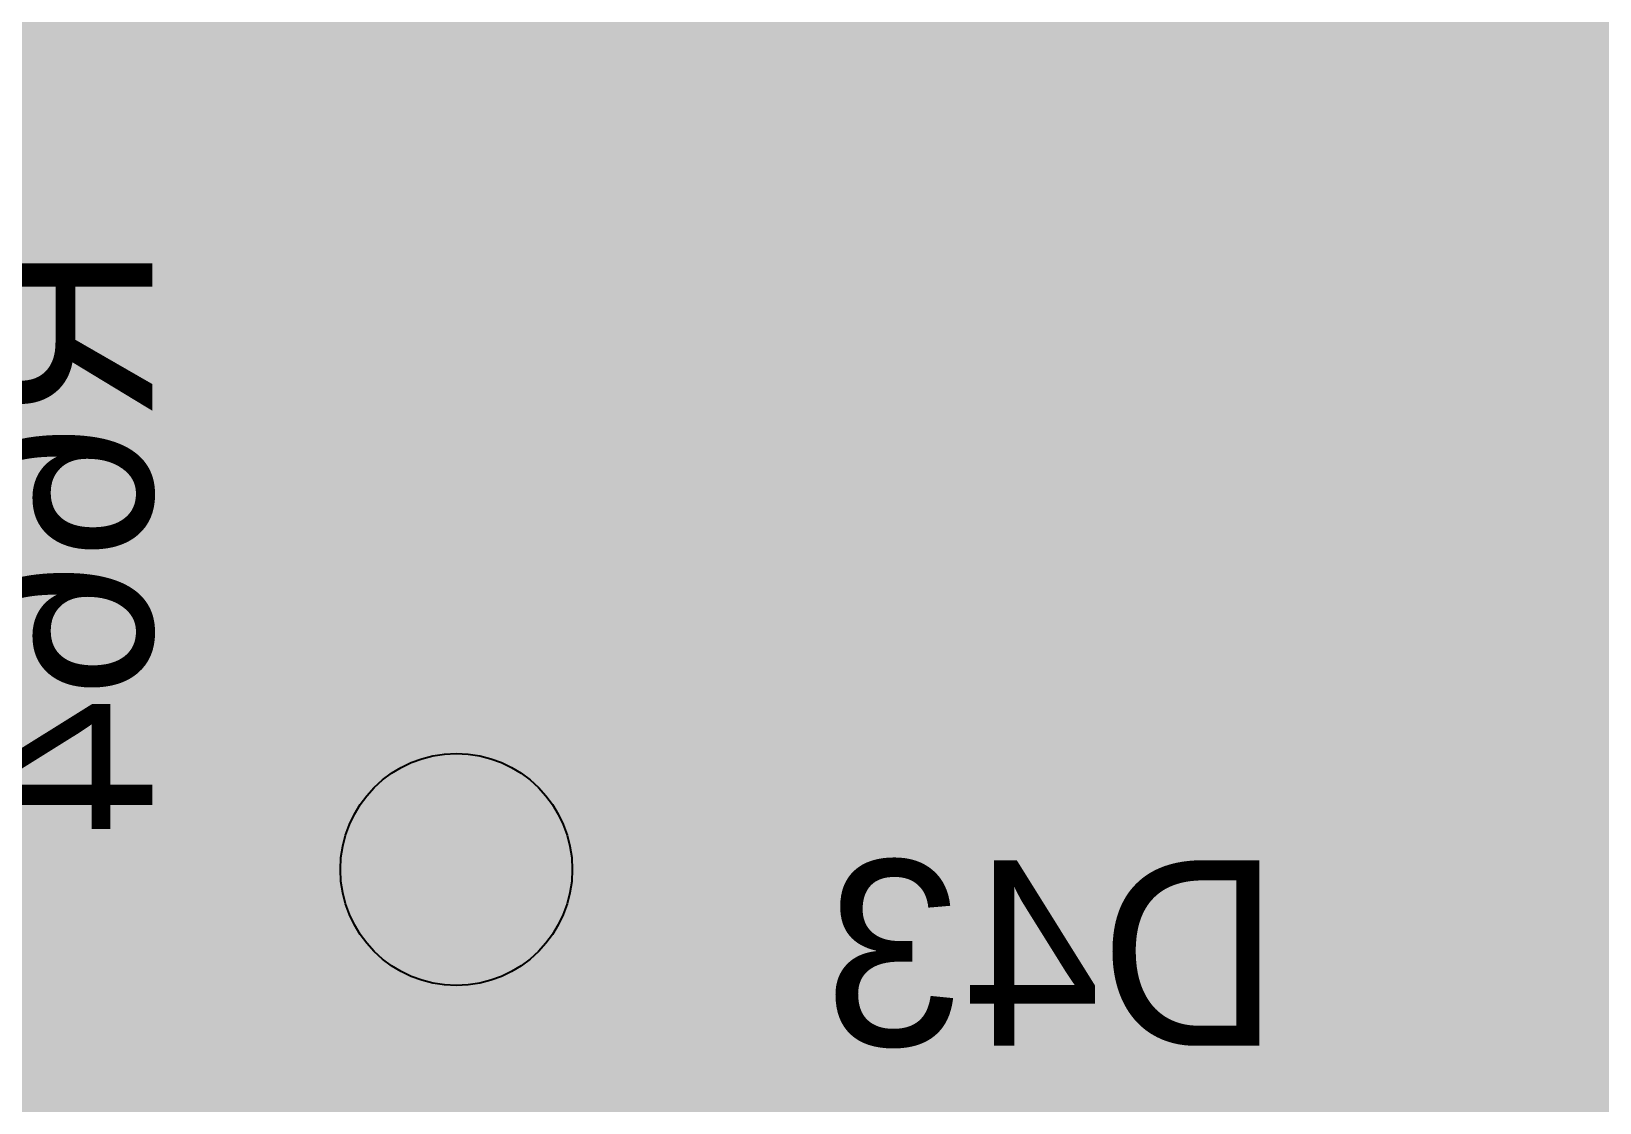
# Model space of a CAD drawing. Extents: x -28 to 199, y -61 to 255.
# Drawn here: x 40.92 to 47.68, y 175 to 179.61 of the extents above; entities that cross this region are included whole.
import ezdxf
from ezdxf.enums import TextEntityAlignment as Align

# ---------------------------------------------------------------- set-up
doc = ezdxf.new("R2010")
doc.units = 0
doc.header["$MEASUREMENT"] = 0
for name, color, linetype in [('ASSEMBLY_PART_NUMBERS_BTM', 191, 'CONTINUOUS'), ('ASSEMBLY_PART_NUMBERS_TOP', 102, 'CONTINUOUS'), ('ASSEMBLY_REF_DES_TOP', 102, 'CONTINUOUS'), ('DRILL_DRAWING', 21, 'CONTINUOUS'), ('GENERATED_SILKSCREEN_BTM', 255, 'CONTINUOUS'), ('GENERATED_SILKSCREEN_TOP', 140, 'CONTINUOUS'), ('MOUNTING_HOLES_LAYER_2', 42, 'CONTINUOUS'), ('MOUNTING_HOLES_LAYER_3', 42, 'CONTINUOUS'), ('MOUNTING_HOLES_LAYER_BOT21', 42, 'CONTINUOUS'), ('MOUNTING_HOLES_LAYER_TOP', 42, 'CONTINUOUS'), ('PLANE_DATA_LAYER_BOTTOM', 10, 'CONTINUOUS'), ('PLANE_DATA_LAYER_TOP', 150, 'CONTINUOUS'), ('PLANE_SHAPES_LAYER_2', 230, 'CONTINUOUS'), ('PLANE_SHAPES_LAYER_3', 81, 'CONTINUOUS'), ('PLANE_SHAPES_LAYER_BOTTOM', 10, 'CONTINUOUS'), ('PLANE_SHAPES_LAYER_TOP', 150, 'CONTINUOUS'), ('SILKSCREEN_REF_DES_BTM', 211, 'CONTINUOUS'), ('SILKSCREEN_REF_DES_TOP', 150, 'CONTINUOUS'), ('TRACES_LAYER_BOTTOM', 10, 'CONTINUOUS'), ('TRACES_LAYER_TOP', 150, 'CONTINUOUS')]:
    doc.layers.add(name, color=color, linetype=linetype)
doc.styles.add('VERDANA', font='verdana.TTF')
doc.styles.add('VERIBEST_GERBER_0', font='txt')

msp = doc.modelspace()

# ---------------------------------------------------------------- hatches: boundary and pattern name
at = {"layer": 'MOUNTING_HOLES_LAYER_2'}
h = msp.add_hatch(color=256, dxfattribs=at)
edge = h.paths.add_edge_path()
edge.add_arc((42.75, 176), 0.5, 0, 360)
at = {"layer": 'MOUNTING_HOLES_LAYER_3'}
h = msp.add_hatch(color=256, dxfattribs=at)
edge = h.paths.add_edge_path()
edge.add_arc((42.75, 176), 0.5, 0, 360)
at = {"layer": 'MOUNTING_HOLES_LAYER_BOT21'}
h = msp.add_hatch(color=256, dxfattribs=at)
edge = h.paths.add_edge_path()
edge.add_arc((42.75, 176), 0.5, 0, 360)
at = {"layer": 'MOUNTING_HOLES_LAYER_TOP'}
h = msp.add_hatch(color=256, dxfattribs=at)
edge = h.paths.add_edge_path()
edge.add_arc((42.75, 176), 0.5, 0, 360)
at = {"layer": 'PLANE_DATA_LAYER_BOTTOM'}
h = msp.add_hatch(color=256, dxfattribs=at)
h.paths.add_polyline_path([(65.75, 160.0762, -0.4142136), (65.6738, 160), (52.4762, 160, -0.4142136), (52.4, 160.0762), (52.4, 160.71715, 0.1989122), (52.25355, 161.07071), (47.36845, 165.95581, -0.19891), (47.34613, 166.00969), (47.34613, 184.1738, -0.4142136), (47.42233, 184.25), (53.4238, 184.25, -0.4142136), (53.5, 184.1738), (53.5, 179.00001, 0.4142136), (53.50001, 179), (56.6738, 179, -0.4142136), (56.75, 178.9238), (56.75, 171.75001, 0.4142136), (56.75001, 171.75), (58.4238, 171.75, -0.4142136), (58.5, 171.6738), (58.5, 165.50001, 0.4142136), (58.50001, 165.5), (65.6738, 165.5, -0.4142136), (65.75, 165.4238)], flags=0)
h.paths.add_polyline_path([(47.5, 168.25, -1), (49.5, 168.25, -1)], flags=0)
h.paths.add_polyline_path([(47.5, 172.5, -1), (49.5, 172.5, -1)], flags=0)
h.paths.add_polyline_path([(47.5, 176.75, -1), (49.5, 176.75, -1)], flags=0)
h.paths.add_polyline_path([(47.5, 182, -1), (49.5, 182, -1)], flags=0)
at = {"layer": 'PLANE_DATA_LAYER_TOP'}
h = msp.add_hatch(color=256, dxfattribs=at)
h.paths.add_polyline_path([(53.2955, 184.6738, -0.19891), (53.27318, 184.61992), (46.88546, 178.23219, 0.1989122), (46.73901, 177.87864), (46.73901, 168.79242, -0.19891), (46.71669, 168.73854), (45.54208, 167.56393, -0.1989134), (45.4882, 167.54161), (44.5762, 167.54161, -0.4142136), (44.5, 167.61781), (44.5, 170.99999, 0.4142136), (44.49999, 171), (44.3392, 171, -0.4142136), (44.263, 171.0762), (44.263, 171.0762, -0.19891), (44.28532, 171.13008), (45.58005, 172.42482, 0.1989122), (45.70453, 172.72534), (45.70453, 175.6852, 0.1989122), (45.58005, 175.98572), (39.77232, 181.79345, -0.19891), (39.75, 181.84733), (39.75, 183.45418, -0.3173928), (39.80068, 183.52598, 0.3173929), (40.1, 183.95), (40.1, 184.6738, -0.4142136), (40.1762, 184.75), (40.74999, 184.75, 0.4142136), (40.75, 184.75001), (40.75, 194.1738, -0.4142136), (40.8262, 194.25), (46.1738, 194.25, -0.4142136), (46.25, 194.1738), (46.25, 190.78867, -0.19891), (46.22768, 190.73479), (44.94645, 189.45355, 0.1989122), (44.8, 189.1), (44.8, 185.75389, -0.138574), (44.78873, 185.71401, 0.1385725), (44.7, 185.4, 1), (45.9, 185.4, 0.1385725), (45.81127, 185.71401, -0.138574), (45.8, 185.75389), (45.8, 188.86133, -0.19891), (45.82232, 188.91521), (46.11992, 189.21281, -0.668182), (46.25, 189.15893), (46.25, 184.75001, 0.4142136), (46.25001, 184.75), (53.2193, 184.75, -0.4142136), (53.2955, 184.6738)], flags=0)
h.paths.add_polyline_path([(47.5, 182, -1), (49.5, 182, -1)], flags=0)
at = {"layer": 'PLANE_SHAPES_LAYER_2'}
h = msp.add_hatch(color=256, dxfattribs=at)
h.paths.add_polyline_path([(169.5, 129.25), (149.5, 129.25), (142.25, 122), (142.25, 90.5), (147.5, 90.5), (147.5, 80), (154, 80), (154, 69.25), (131.75, 69.25), (131.75, 73.25), (121.25, 73.25), (121.25, 81), (110.5, 81), (110.5, 125.75), (106.5, 125.75), (106.5, 128.75), (93.5, 128.75), (93.5, 120.25), (91.75, 120.25), (91.75, 121.5), (80, 121.5), (80, 118.25), (73.25, 118.25), (73.25, 124.5), (67.5, 124.5), (67.5, 128), (57.75, 128), (57.75, 120.25), (55.25, 120.25), (55.25, 121.5), (47.5, 121.5), (47.5, 119), (35, 119), (35, 134.75), (32.75, 134.75), (32.75, 159.75), (29.25, 159.75), (29.25, 175.25), (22.5, 175.25), (22.5, 195.25), (17.25, 195.25), (17.25, 198), (22.5, 198), (22.5, 216.5), (40.25, 216.5), (40.25, 235.5), (54.5, 235.5), (54.5, 254), (87.25, 254), (87.25, 236.25), (86.25, 236.25), (86.25, 228.75), (81, 228.75), (81, 218.75), (95.25, 218.75), (95.25, 194.5), (87, 194.5), (87, 172), (131.1, 172), (131.1, 208.75), (115.5, 208.75), (115.5, 213.75), (106.75, 213.75), (106.75, 218.75), (110.25, 222.25), (110.25, 226.25), (142.5, 226.25), (142.5, 221.5), (160.5, 221.5), (160.5, 240.75), (169.5, 240.75)])
h.paths.add_polyline_path([(35.5, 149.5), (41.75, 149.5), (41.75, 152), (39.25, 152), (39.25, 154), (37.75, 154), (37.75, 152), (35.5, 152)], flags=16)
h.paths.add_polyline_path([(37.5, 125.75), (37.5, 128.75), (42.75, 128.75), (42.75, 125.75)], flags=16)
h.paths.add_polyline_path([(52, 127.75), (52, 130.75), (54.25, 130.75), (54.25, 127.75)], flags=16)
h.paths.add_polyline_path([(50.75, 219.5), (50.75, 226.5), (71.75, 226.5), (71.75, 219.5)], flags=16)
h.paths.add_polyline_path([(66.5, 150.75), (66.5, 177.5), (72.25, 177.5), (72.25, 150.75)], flags=16)
h.paths.add_polyline_path([(47.25, 185.25), (73, 185.25), (73, 188.25), (70.25, 188.25), (70.25, 191), (47.25, 191)], flags=16)
h.paths.add_polyline_path([(84.5, 208), (84.5, 212.75), (85, 212.75), (85, 208)], flags=16)
h.paths.add_polyline_path([(61.5, 137.25), (87.75, 137.25), (87.75, 140.5), (84.75, 140.5), (84.75, 143), (61.5, 143)], flags=16)
h.paths.add_polyline_path([(88.75, 127), (88.75, 130), (91, 130), (91, 127)], flags=16)
h.paths.add_polyline_path([(85.5, 130.25), (85.5, 132.5), (91, 132.5), (91, 130.25)], flags=16)
h.paths.add_polyline_path([(108.75, 142.25), (135.75, 142.25), (135.75, 145.75), (132.25, 145.75), (132.25, 149), (108.75, 149)], flags=16)
h.paths.add_polyline_path([(114.25, 126.75), (140.75, 126.75), (140.75, 129.75), (137.25, 129.75), (137.25, 133), (114.25, 133)], flags=16)
h.paths.add_polyline_path([(155.25, 180.25), (166.25, 180.25), (166.25, 186.25), (152.25, 186.25), (152.25, 183), (155.25, 183)], flags=16)
at = {"layer": 'PLANE_SHAPES_LAYER_3'}
h = msp.add_hatch(color=256, dxfattribs=at)
h.paths.add_polyline_path([(169.5, 129.25), (149.5, 129.25), (142.25, 122), (142.25, 90.5), (147.5, 90.5), (147.5, 80), (154, 80), (154, 69.25), (131.75, 69.25), (131.75, 73.25), (121.25, 73.25), (121.25, 81), (110.5, 81), (110.5, 125.75), (106.5, 125.75), (106.5, 128.75), (93.5, 128.75), (93.5, 120.25), (91.75, 120.25), (91.75, 121.5), (80, 121.5), (80, 118.25), (73.25, 118.25), (73.25, 124.5), (67.5, 124.5), (67.5, 127.75), (58.25, 127.75), (58.25, 130.25), (88.75, 130.25), (88.75, 127), (91, 127), (91, 132.5), (55, 132.5), (55, 131.25), (52, 131.25), (52, 127.75), (55, 127.75), (55, 127.25), (57.75, 127.25), (57.75, 120.25), (55.25, 120.25), (55.25, 121.5), (47.5, 121.5), (47.5, 119), (35, 119), (35, 134.75), (32.75, 134.75), (32.75, 159.75), (29.25, 159.75), (29.25, 175.25), (22.5, 175.25), (22.5, 195.25), (17.25, 195.25), (17.25, 198), (22.5, 198), (22.5, 216.5), (40.25, 216.5), (40.25, 235.5), (54.5, 235.5), (54.5, 254), (87.25, 254), (87.25, 236.25), (86.25, 236.25), (86.25, 228.75), (81, 228.75), (81, 218.75), (95.25, 218.75), (95.25, 194.5), (87, 194.5), (87, 172), (131.1, 172), (131.1, 208.75), (115.5, 208.75), (115.5, 213.75), (106.75, 213.75), (106.75, 218.75), (110.25, 222.25), (110.25, 226.25), (142.5, 226.25), (142.5, 221.5), (160.5, 221.5), (160.5, 240.75), (169.5, 240.75)])
h.paths.add_polyline_path([(35.5, 149.5), (41.75, 149.5), (41.75, 152), (39.25, 152), (39.25, 154), (37.75, 154), (37.75, 152), (35.5, 152)], flags=16)
h.paths.add_polyline_path([(37.5, 125.75), (37.5, 128.75), (42.75, 128.75), (42.75, 125.75)], flags=16)
h.paths.add_polyline_path([(50.75, 219.5), (50.75, 226.5), (71.75, 226.5), (71.75, 219.5)], flags=16)
h.paths.add_polyline_path([(66.5, 150.75), (66.5, 177.5), (72.25, 177.5), (72.25, 150.75)], flags=16)
h.paths.add_polyline_path([(47.25, 185.25), (73, 185.25), (73, 188.25), (70.25, 188.25), (70.25, 191), (47.25, 191)], flags=16)
h.paths.add_polyline_path([(84.5, 208), (84.5, 212.75), (85, 212.75), (85, 208)], flags=16)
h.paths.add_polyline_path([(61.5, 137.25), (87.75, 137.25), (87.75, 140.5), (84.75, 140.5), (84.75, 143), (61.5, 143)], flags=16)
h.paths.add_polyline_path([(108.75, 142.25), (135.75, 142.25), (135.75, 145.75), (132.25, 145.75), (132.25, 149), (108.75, 149)], flags=16)
h.paths.add_polyline_path([(114.25, 126.75), (140.75, 126.75), (140.75, 129.75), (137.25, 129.75), (137.25, 133), (114.25, 133)], flags=16)
h.paths.add_polyline_path([(155.25, 180.25), (166.25, 180.25), (166.25, 186.25), (152.25, 186.25), (152.25, 183), (155.25, 183)], flags=16)
at = {"layer": 'PLANE_SHAPES_LAYER_TOP'}
msp.add_hatch(color=256, dxfattribs=at).paths.add_polyline_path([(70.5, 178), (66.25, 178), (66.25, 171), (39.75, 171), (39.75, 184.75), (70.5, 184.75)], flags=0)

# ---------------------------------------------------------------- linework, layer by layer
at = {"layer": 'GENERATED_SILKSCREEN_BTM', "const_width": 0.15}
for points in [[(40.6528, 178.5928), (41.4208, 178.5928), (41.4272, 178.5912), (41.4312, 178.5872), (41.4336, 178.5824), (41.4344, 178.5768), (41.4336, 178.5704), (41.4312, 178.5648), (41.4272, 178.5608), (41.4208, 178.5592), (41.0528, 178.5592), (41.0528, 178.1832), (41.4256, 178.052), (41.4312, 178.0488), (41.4344, 178.0432), (41.4352, 178.0368), (41.4336, 178.032), (41.4312, 178.0272), (41.4264, 178.0232), (41.4216, 178.0208), (41.4152, 178.0224), (41.0424, 178.1536), (40.9408, 178.0256)], [(40.6696, 178.5592), (40.6696, 178.176), (40.7704, 178.052), (40.9192, 178.052), (41.0208, 178.176), (41.0208, 178.5592), (40.6696, 178.5592)], [(40.9408, 178.0256), (40.9392, 178.0232), (40.9352, 178.0224), (40.9312, 178.02), (40.9272, 178.02), (40.7624, 178.02)], [(40.7704, 177.8032), (41.0576, 177.8032), (40.9688, 177.6944), (40.968, 177.6912), (40.9672, 177.6896), (40.9672, 177.6888), (40.9664, 177.6888), (40.9656, 177.6848), (40.9656, 177.4152), (40.9664, 177.412), (40.9672, 177.4112), (40.9672, 177.4104), (40.968, 177.408), (40.9688, 177.4048), (41.0776, 177.2704), (41.08, 177.2696), (41.0808, 177.268), (41.0816, 177.2672), (41.0832, 177.2672), (41.0888, 177.2656), (41.0912, 177.2648), (41.3112, 177.2648), (41.3152, 177.2656), (41.3184, 177.2672), (41.3216, 177.268), (41.324, 177.2704), (41.4336, 177.4048), (41.4352, 177.4088), (41.436, 177.4096), (41.436, 177.4112), (41.4368, 177.4128), (41.4368, 177.4136), (41.4368, 177.4152), (41.4368, 177.6848), (41.436, 177.688), (41.4352, 177.6912), (41.4336, 177.6944), (41.324, 177.8288), (41.3224, 177.8304), (41.3216, 177.832), (41.3192, 177.8336), (41.3136, 177.8352), (41.3112, 177.836), (40.7624, 177.836)], [(41.0992, 177.8032), (41.3032, 177.8032), (41.404, 177.68), (41.404, 177.4216), (41.3032, 177.2968), (41.0992, 177.2968), (40.9976, 177.4216), (40.9976, 177.68), (41.0992, 177.8032)], [(40.7704, 177.0472), (41.0576, 177.0472), (40.9688, 176.9384), (40.968, 176.9352), (40.9672, 176.9336), (40.9672, 176.9328), (40.9664, 176.9328), (40.9656, 176.9288), (40.9656, 176.6592), (40.9664, 176.656), (40.9672, 176.6552), (40.9672, 176.6544), (40.968, 176.652), (40.9688, 176.6488), (41.0776, 176.5144), (41.08, 176.5136), (41.0808, 176.512), (41.0816, 176.5112), (41.0832, 176.5112), (41.0888, 176.5096), (41.0912, 176.5088), (41.3112, 176.5088), (41.3152, 176.5096), (41.3184, 176.5112), (41.3216, 176.512), (41.324, 176.5144), (41.4336, 176.6488), (41.4352, 176.6528), (41.436, 176.6536), (41.436, 176.6552), (41.4368, 176.6568), (41.4368, 176.6576), (41.4368, 176.6592), (41.4368, 176.9288), (41.436, 176.932), (41.4352, 176.9352), (41.4336, 176.9384), (41.324, 177.0728), (41.3224, 177.0744), (41.3216, 177.076), (41.3192, 177.0776), (41.3136, 177.0792), (41.3112, 177.08), (40.7624, 177.08)], [(41.0992, 177.0472), (41.3032, 177.0472), (41.404, 176.924), (41.404, 176.6656), (41.3032, 176.5408), (41.0992, 176.5408), (40.9976, 176.6656), (40.9976, 176.924), (41.0992, 177.0472)], [(40.664, 175.8344), (41.1496, 176.32), (41.1544, 176.3232), (41.1592, 176.3248), (41.164, 176.324), (41.1696, 176.3208), (41.1736, 176.3192), (41.176, 176.316), (41.1776, 176.3128), (41.1784, 176.3088), (41.1784, 175.8384), (41.4208, 175.8384)], [(41.1456, 176.2688), (40.716, 175.8384), (41.1456, 175.8384), (41.1456, 176.2688)], [(45.3812, 175.5176), (44.9508, 175.9464), (44.9508, 175.5176), (45.3812, 175.5176)], [(44.5388, 175.2296), (44.674, 175.3392), (44.6764, 175.3408), (44.678, 175.3432), (44.6788, 175.3456), (44.6788, 175.348), (44.678, 175.3536), (44.6748, 175.3592), (44.6708, 175.3632), (44.666, 175.3664), (44.6604, 175.3672), (44.6548, 175.3656), (44.5244, 175.2592), (44.266, 175.2592), (44.1412, 175.36), (44.1412, 175.5088), (44.2644, 175.6104), (44.3972, 175.6104), (44.4036, 175.612), (44.4076, 175.6152), (44.41, 175.6208), (44.4108, 175.6264), (44.41, 175.632), (44.4076, 175.6368), (44.4036, 175.6408), (44.3972, 175.6424), (44.2644, 175.6424), (44.1412, 175.744), (44.1412, 175.8928), (44.266, 175.9936), (44.5244, 175.9936), (44.6548, 175.8872), (44.6604, 175.8856), (44.666, 175.8864), (44.6708, 175.8888), (44.6748, 175.8936), (44.678, 175.8984), (44.6788, 175.904), (44.6788, 175.9072), (44.678, 175.9096), (44.6764, 175.912), (44.674, 175.9136), (44.5388, 176.0232), (44.5364, 176.024), (44.534, 176.0248), (44.5332, 176.0256), (44.53, 176.0264), (44.2604, 176.0264), (44.2564, 176.0256), (44.2548, 176.0248), (44.2532, 176.024), (44.25, 176.0232), (44.1148, 175.9136), (44.1124, 175.9096), (44.1116, 175.9064), (44.11, 175.904), (44.1092, 175.9008), (44.1092, 175.736), (44.11, 175.7336), (44.1116, 175.728), (44.1124, 175.724), (44.1148, 175.7224), (44.2324, 175.6264), (44.1148, 175.5304), (44.114, 175.5288), (44.1124, 175.5272), (44.1116, 175.5264), (44.1116, 175.5248), (44.11, 175.5192), (44.1092, 175.5168), (44.1092, 175.352), (44.11, 175.348), (44.1116, 175.3448), (44.1124, 175.3416), (44.1148, 175.3392), (44.25, 175.2296), (44.2532, 175.228), (44.254, 175.2272), (44.2564, 175.2272), (44.2572, 175.2264), (44.258, 175.2264), (44.2604, 175.2264), (44.53, 175.2264), (44.5332, 175.2272), (44.5364, 175.228), (44.5388, 175.2296)], [(44.9508, 175.2424), (44.95, 175.236), (44.946, 175.232), (44.9404, 175.2296), (44.9348, 175.2288), (44.9292, 175.2296), (44.9244, 175.232), (44.9204, 175.236), (44.9188, 175.2424), (44.9188, 175.4848), (44.8812, 175.4848), (44.8756, 175.4864), (44.8708, 175.4896), (44.8684, 175.4952), (44.8676, 175.5008), (44.8684, 175.5072), (44.8708, 175.5128), (44.8756, 175.5168), (44.8812, 175.5176), (44.9188, 175.5176), (44.9188, 175.988), (44.9196, 175.992), (44.922, 175.9952), (44.9252, 175.9984), (44.9292, 176.0008), (44.934, 176.0024), (44.9388, 176.0032), (44.9428, 176.0024), (44.9468, 175.9992), (45.4324, 175.5136), (45.4356, 175.5088), (45.4372, 175.504), (45.4364, 175.4992), (45.4332, 175.4936), (45.4316, 175.4896), (45.4284, 175.4872), (45.4252, 175.4856), (45.4212, 175.4848), (44.9508, 175.4848), (44.9508, 175.2424)], [(45.762, 176.0232), (45.766, 176.0248), (45.7692, 176.0256), (45.7724, 176.0264), (46.1772, 176.0264), (46.1828, 176.0248), (46.1876, 176.0208), (46.1916, 176.016), (46.1932, 176.0104), (46.1932, 175.2424), (46.1916, 175.236), (46.1876, 175.232), (46.1828, 175.2272), (46.1772, 175.2264), (45.7724, 175.2264), (45.7692, 175.2264), (45.7676, 175.2272), (45.766, 175.228), (45.762, 175.2296), (45.6268, 175.3392), (45.6244, 175.3424), (45.6236, 175.344), (45.622, 175.348), (45.6212, 175.352), (45.6212, 175.9008), (45.622, 175.9048), (45.6236, 175.9072), (45.6236, 175.9096), (45.6252, 175.9104), (45.626, 175.9112), (45.6268, 175.9128), (45.762, 176.0232)], [(46.1596, 175.9936), (45.778, 175.9936), (45.6532, 175.8928), (45.6532, 175.36), (45.778, 175.2592), (46.1596, 175.2592), (46.1596, 175.9936)], [(41.4208, 175.8384), (41.4272, 175.8376), (41.4312, 175.8336), (41.4336, 175.828), (41.4344, 175.8224), (41.4336, 175.8168), (41.4312, 175.812), (41.4272, 175.808), (41.4208, 175.8064), (41.1784, 175.8064), (41.1784, 175.7688), (41.1768, 175.7632), (41.1736, 175.7584), (41.168, 175.756), (41.1624, 175.7552), (41.156, 175.756), (41.1504, 175.7584), (41.1464, 175.7632), (41.1456, 175.7688), (41.1456, 175.8064), (40.6752, 175.8064)]]:
    msp.add_lwpolyline(points, dxfattribs=at)
at = {"layer": 'GENERATED_SILKSCREEN_TOP', "const_width": 0.15}
for points in [[(40.8056, 178.1696), (41.21, 178.1696), (41.216, 178.1684), (41.2184, 178.1672), (41.222, 178.166), (41.2256, 178.1648), (41.4284, 178.0004), (41.4332, 177.9944), (41.4356, 177.9848), (41.4344, 177.9776), (41.432, 177.9716), (41.4284, 177.9668), (41.4224, 177.962), (41.4164, 177.9584), (41.4104, 177.9572), (41.4044, 177.9572), (41.3996, 177.9608), (41.2016, 178.1204), (40.814, 178.1204)], [(41.924, 176.9744), (41.7224, 177.1388), (41.7164, 177.1448), (41.7152, 177.1484), (41.7152, 177.152), (41.7164, 177.1604), (41.7212, 177.1688), (41.726, 177.1748), (41.7332, 177.1796), (41.7416, 177.1808), (41.75, 177.1784), (41.9456, 177.0188), (42.3332, 177.0188), (42.5204, 177.17), (42.5204, 177.6008), (42.3572, 177.4688), (42.3524, 177.4664), (42.3512, 177.4652), (42.3476, 177.464), (42.3428, 177.464), (41.9384, 177.464), (41.9336, 177.464), (41.9264, 177.4664), (41.924, 177.4688), (41.7224, 177.632), (41.72, 177.6332), (41.7176, 177.6356), (41.7152, 177.6392), (41.7128, 177.6476), (41.7116, 177.6524), (41.7116, 177.9812), (41.7128, 177.9872), (41.7152, 177.992), (41.7176, 177.9956), (41.72, 177.9968), (41.7224, 178.0004), (41.924, 178.1648), (41.9288, 178.166), (41.9324, 178.1672), (41.9336, 178.1684), (41.9384, 178.1696), (42.3428, 178.1696), (42.3476, 178.1684), (42.3488, 178.1684), (42.35, 178.1672), (42.3536, 178.166), (42.3584, 178.1648), (42.56, 178.0004), (42.5636, 177.9944), (42.5648, 177.9896), (42.5672, 177.986), (42.5684, 177.9812), (42.5684, 177.158), (42.5672, 177.1544), (42.5648, 177.146), (42.5636, 177.1436), (42.56, 177.1388), (42.3584, 176.9744), (42.3524, 176.972), (42.3512, 176.9708), (42.3488, 176.9708), (42.3464, 176.9696), (42.3452, 176.9696), (42.3428, 176.9696), (41.9384, 176.9696), (41.9336, 176.9708), (41.9288, 176.972), (41.924, 176.9744)], [(41.7608, 177.9692), (41.7608, 177.6644), (41.9456, 177.512), (42.3332, 177.512), (42.5204, 177.6644), (42.5204, 177.9692), (42.3332, 178.1204), (41.9456, 178.1204), (41.7608, 177.9692)], [(40.814, 177.0188), (41.2016, 177.0188), (41.3996, 177.1784), (41.4044, 177.1808), (41.4104, 177.182), (41.4164, 177.1808), (41.4224, 177.1772), (41.4284, 177.1724), (41.432, 177.1664), (41.4344, 177.1592), (41.4356, 177.152), (41.4332, 177.1448), (41.4284, 177.1388), (41.2256, 176.9744), (41.2208, 176.972), (41.2196, 176.9708), (41.216, 176.9708), (41.2148, 176.9696), (41.2136, 176.9696), (41.21, 176.9696), (40.8056, 176.9696)]]:
    msp.add_lwpolyline(points, dxfattribs=at)
at = {"layer": 'MOUNTING_HOLES_LAYER_2'}
msp.add_circle((42.75, 176), 0.5, dxfattribs=at)
at = {"layer": 'MOUNTING_HOLES_LAYER_3'}
msp.add_circle((42.75, 176), 0.5, dxfattribs=at)
at = {"layer": 'MOUNTING_HOLES_LAYER_BOT21'}
msp.add_circle((42.75, 176), 0.5, dxfattribs=at)
at = {"layer": 'MOUNTING_HOLES_LAYER_TOP'}
msp.add_circle((42.75, 176), 0.5, dxfattribs=at)
at = {"layer": 'PLANE_SHAPES_LAYER_BOTTOM'}
msp.add_solid([(47.25, 171.75), (53.5, 171.75), (47.25, 184.25), (53.5, 184.25)], dxfattribs=at)
at = {"layer": 'TRACES_LAYER_BOTTOM', "const_width": 0.5}
msp.add_lwpolyline([(19.9, 204.7), (19.9, 204.073), (20.55563, 203.41737), (20.55563, 200.90563), (19.38865, 199.73865), (19.38865, 195.54981), (19.86667, 195.07178), (28.27768, 195.07178), (30.09099, 196.88509), (35.57293, 196.88509), (37.15802, 195.3), (40.26802, 195.3), (41.44863, 194.11939), (41.44863, 192.22595), (46.84613, 186.82845), (46.84613, 165.77102), (51.9, 160.71715), (51.9, 148.9)], dxfattribs=at)
at = {"layer": 'TRACES_LAYER_TOP'}
for points, const_width in [([(43.25, 167.15), (44.15, 167.15), (44.25839, 167.04161), (45.72687, 167.04161), (47.23901, 168.55375), (47.23901, 177.87864), (54.83412, 185.47375), (54.83412, 196.24659)], 0.5), ([(42.8, 170.3), (43.2773, 170.7773), (43.33149, 170.7773), (45.27953, 172.72534), (45.27953, 175.6852), (37.71352, 183.25121), (37.71352, 184.5), (37.3, 184.5)], 0.35)]:
    msp.add_lwpolyline(points, dxfattribs=dict(at, const_width=const_width))

# ---------------------------------------------------------------- texts
at = {"layer": 'ASSEMBLY_PART_NUMBERS_BTM', "style": 'VERIBEST_GERBER_0', "text_generation_flag": 2}
for s, p in [('GRM32DR71E106KA12L', (40.54, 202.5)), ('ERJ-3EKF2000V', (45.79, 193))]:
    msp.add_text(s, height=2.032, rotation=90, dxfattribs=at).set_placement(p, align=Align.TOP_LEFT)
msp.add_text('CL10C010BB8NNNC', height=2.032, dxfattribs=at).set_placement((62.5, 178.29), align=Align.TOP_LEFT)
at = {"layer": 'ASSEMBLY_PART_NUMBERS_TOP', "style": 'VERIBEST_GERBER_0'}
for s, p in [('CRCW2512510RJNEG', (46.21, 201.75)), ('CRCW12101R30FKEA', (41.21, 200)), ('ERJ-3EKF2000V', (48.46, 195.75)), ('ERJ-3EKF10R0V', (42.04, 189))]:
    msp.add_text(s, height=2.032, rotation=270, dxfattribs=at).set_placement(p, align=Align.TOP_LEFT)
for s, p in [('CL21B106KOQNNNE', (38.25, 181.96)), ('ERJ-3EKF4701V', (32, 176.46))]:
    msp.add_text(s, height=2.032, dxfattribs=at).set_placement(p, align=Align.TOP_LEFT)
at = {"layer": 'ASSEMBLY_REF_DES_TOP', "style": 'VERDANA'}
msp.add_text('OSC9', height=1.2, dxfattribs=at).set_placement((38.3, 178.25), align=Align.TOP_LEFT)
at = {"layer": 'DRILL_DRAWING', "style": 'VERIBEST_GERBER_0'}
for s, p in [('T', (42.75, 176)), ('A', (44.6, 174.2))]:
    msp.add_text(s, height=2, dxfattribs=at).set_placement(p, align=Align.MIDDLE_CENTER)
at = {"layer": 'SILKSCREEN_REF_DES_BTM', "style": 'VERIBEST_GERBER_0', "text_generation_flag": 2}
msp.add_text('R664', height=0.8, rotation=90, dxfattribs=at).set_placement((40.64, 178.7), align=Align.TOP_LEFT)
msp.add_text('D43', height=0.8, dxfattribs=at).set_placement((46.3, 176.04), align=Align.TOP_LEFT)
at = {"layer": 'SILKSCREEN_REF_DES_TOP', "style": 'VERIBEST_GERBER_0'}
msp.add_text('OSC9', height=1.2, dxfattribs=at).set_placement((38.15, 178.19), align=Align.TOP_LEFT)

doc.saveas('drawing.dxf')
